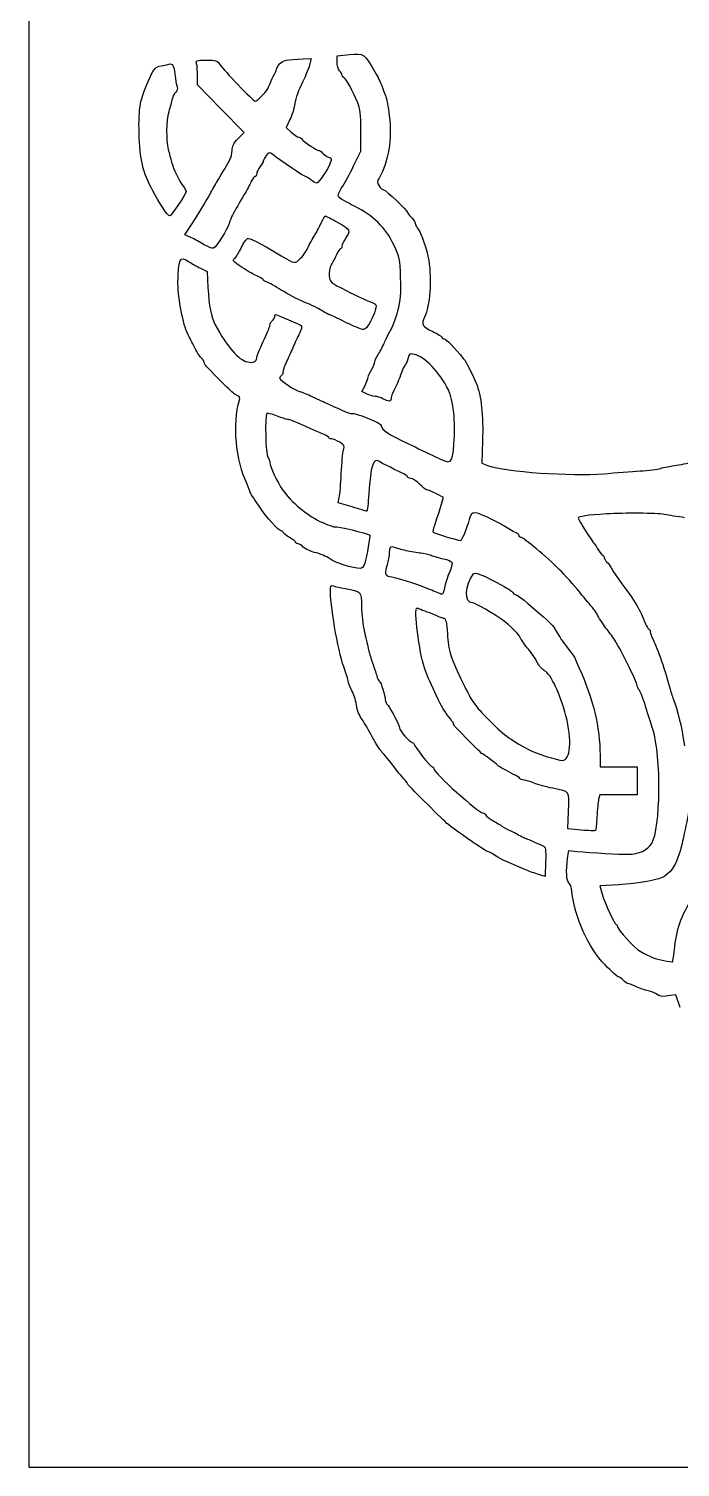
# Model space of a CAD drawing. Header units: millimetres. Extents: x 2 to 526, y -526 to -2.
# Drawn here: x 2.4 to 107.5, y -525.7 to -293.6 of the extents above; entities that cross this region are included whole.
import ezdxf

# ---------------------------------------------------------------- set-up
doc = ezdxf.new("R2010")
doc.units = ezdxf.units.MM
doc.layers.get('0').update_dxf_attribs({"linetype": 'CONTINUOUS'})

msp = doc.modelspace()

# ---------------------------------------------------------------- linework, layer by layer
for p, q in [((46.65, -298.5), (47.94, -298.45)), ((47.94, -298.45), (47.76, -299.3)), ((52.12, -298), (54.11, -297.81)), ((52.12, -299.01), (52.12, -298)), ((29.63, -302.71), (29.63, -301.31)), ((33.39, -306.55), (29.63, -302.71)), ((37.15, -310.38), (33.39, -306.55)), ((44.53, -308.29), (43.92, -309.56)), ((36.17, -311.36), (37.15, -310.38)), ((43.92, -309.56), (44.77, -310.36)), ((55.96, -313.4), (55.96, -310.09)), ((54.8, -315.78), (55.96, -313.4)), ((27.54, -326.89), (29.26, -324.25)), ((28.55, -327.34), (27.54, -326.89)), ((30.08, -332.26), (31.17, -332.82)), ((31.17, -332.82), (31.3, -335.41)), ((56.14, -352.16), (56.65, -351.18)), ((56.89, -352.56), (56.14, -352.16)), ((75.59, -360.1), (75.46, -363.75)), ((75.46, -363.75), (76.54, -364.15)), ((52.33, -370.13), (52.49, -369.28)), ((54.56, -370.79), (52.33, -370.13)), ((94.56, -410.82), (94.59, -412.75)), ((94.59, -412.75), (97.55, -412.75)), ((97.55, -412.75), (100.54, -412.75)), ((100.54, -412.75), (100.54, -415)), ((100.54, -415), (100.54, -417.25)), ((94.51, -417.25), (94.32, -417.96)), ((97.53, -417.25), (94.51, -417.25)), ((100.54, -417.25), (97.53, -417.25)), ((89.35, -422.75), (89.48, -419.87)), ((91.52, -422.94), (89.35, -422.75)), ((89.32, -427.46), (89.51, -426.24)), ((89.51, -426.24), (90.86, -426.38)), ((85.78, -428.04), (85.7, -430.42)), ((85.7, -430.42), (84.46, -430.03)), ((97.6, -431.77), (94.54, -431.93)), ((94.54, -431.93), (94.91, -433.26)), ((106.81, -449.53), (105.52, -449.69)), ((107.5, -451.56), (106.81, -449.53))]:
    msp.add_line(p, q)
msp.add_lwpolyline([(2.38, -264.05), (2.38, -525.73), (264.05, -525.73), (525.73, -525.73), (525.73, -264.05), (525.73, -2.38), (264.05, -2.38), (2.38, -2.38)], close=True)
for points in [[(23.73, -299.64), (24.29, -299.53), (24.87, -299.43), (25, -299.38)], [(25, -299.38), (25.61, -299.16), (25.8, -299.51), (25.96, -300.99)], [(29.47, -299.3), (29.32, -298.74), (29.37, -298.71), (31.04, -298.71)], [(29.63, -301.31), (29.63, -300.54), (29.55, -299.64), (29.47, -299.3)], [(31.04, -298.71), (32.62, -298.71), (32.78, -298.77), (33.23, -299.43)], [(42.33, -300.17), (42.36, -300.04), (42.57, -299.64), (42.84, -299.32)], [(42.84, -299.32), (43.31, -298.74), (44.05, -298.58), (46.65, -298.5)], [(47.76, -299.3), (47.65, -299.77), (47.12, -301.1), (46.54, -302.26)], [(52.52, -300.41), (52.31, -300.17), (52.12, -299.56), (52.12, -299.01)], [(54.11, -297.81), (56.52, -297.6), (56.44, -297.55), (58.42, -300.96)], [(20.19, -310.49), (20.06, -306.41), (20.37, -304.83), (21.96, -301.44)], [(21.96, -301.44), (22.67, -299.93), (22.81, -299.8), (23.73, -299.64)], [(25.96, -300.99), (26.04, -301.84), (26.19, -302.76), (26.3, -303)], [(33.23, -299.43), (33.79, -300.3), (38.63, -305.33), (38.89, -305.33)], [(41.14, -302.92), (41.25, -302.58), (41.57, -301.86), (41.83, -301.36)], [(41.83, -301.36), (42.12, -300.86), (42.33, -300.33), (42.33, -300.17)], [(52.92, -301.07), (52.92, -300.91), (52.73, -300.62), (52.52, -300.41)], [(53.26, -301.55), (53.08, -301.44), (52.92, -301.2), (52.92, -301.07)], [(55.48, -305.59), (54.69, -303.69), (53.66, -301.78), (53.26, -301.55)], [(58.42, -300.96), (58.84, -301.68), (59.29, -302.58), (59.4, -302.95)], [(26.09, -303.87), (25.85, -304.11), (25.61, -304.61), (25.51, -305.01)], [(26.3, -303), (26.43, -303.29), (26.35, -303.61), (26.09, -303.87)], [(38.89, -305.33), (39.29, -305.33), (40.96, -303.56), (41.14, -302.92)], [(46.54, -302.26), (45.91, -303.5), (45.4, -304.88), (45.32, -305.7)], [(59.4, -302.95), (59.5, -303.32), (59.74, -303.95), (59.93, -304.4)], [(25.51, -305.01), (25.43, -305.41), (25.19, -306.31), (24.98, -307.02)], [(45.32, -305.7), (45.24, -306.44), (44.87, -307.6), (44.53, -308.29)], [(55.96, -310.09), (55.96, -307.47), (55.85, -306.52), (55.48, -305.59)], [(59.93, -304.4), (60.11, -304.83), (60.4, -306.31), (60.56, -307.66)], [(24.98, -307.02), (24.55, -308.5), (24.5, -311.6), (24.9, -313.13)], [(60.56, -307.66), (61.04, -311.52), (60.46, -314.96), (58.9, -317.74)], [(22.33, -319.7), (20.8, -316.84), (20.32, -314.72), (20.19, -310.49)], [(44.77, -310.36), (45.24, -310.78), (45.77, -311.15), (45.96, -311.15)], [(24.9, -313.13), (25.03, -313.72), (25.27, -314.64), (25.43, -315.17)], [(34.85, -314.75), (35.03, -314.46), (35.19, -313.77), (35.19, -313.27)], [(35.19, -313.27), (35.19, -312.58), (35.43, -312.13), (36.17, -311.36)], [(45.96, -311.15), (46.14, -311.15), (46.38, -311.31), (46.49, -311.49)], [(46.49, -311.49), (46.73, -311.86), (48.84, -313.27), (49.19, -313.27)], [(49.19, -313.27), (49.32, -313.27), (49.58, -313.45), (49.77, -313.69)], [(25.43, -315.17), (25.69, -316.28), (26.59, -318.11), (27.31, -319.06)], [(32.7, -318.43), (33.66, -316.81), (34.5, -315.38), (34.85, -314.75)], [(40.22, -314.99), (40.22, -315.12), (39.98, -315.54), (39.69, -315.91)], [(40.69, -314.11), (40.43, -314.46), (40.22, -314.83), (40.22, -314.99)], [(41.8, -314.01), (41.17, -313.5), (41.17, -313.5), (40.69, -314.11)], [(47.04, -317.5), (46.83, -317.5), (42.94, -314.88), (41.8, -314.01)], [(51.04, -315.28), (50.64, -316.39), (49.16, -318.56), (48.84, -318.56)], [(49.77, -313.69), (49.95, -313.93), (50.38, -314.22), (50.72, -314.35)], [(50.72, -314.35), (51.25, -314.54), (51.28, -314.67), (51.04, -315.28)], [(38.89, -317.5), (38.76, -317.5), (38.47, -317.9), (38.23, -318.35)], [(39.16, -317.02), (39.16, -317.29), (39.05, -317.5), (38.89, -317.5)], [(39.69, -315.91), (39.4, -316.28), (39.16, -316.79), (39.16, -317.02)], [(47.89, -318.03), (47.52, -317.74), (47.15, -317.5), (47.04, -317.5)], [(52.86, -319.33), (53.29, -318.69), (54.13, -317.08), (54.8, -315.78)], [(58.9, -317.74), (58.58, -318.29), (58.58, -318.48), (58.92, -319.01)], [(25.14, -323.85), (24.82, -323.85), (23.47, -321.87), (22.33, -319.7)], [(27.78, -319.88), (27.78, -320.23), (25.35, -323.85), (25.14, -323.85)], [(27.31, -319.06), (27.57, -319.4), (27.78, -319.78), (27.78, -319.88)], [(31.51, -320.54), (31.83, -319.96), (32.36, -319.01), (32.7, -318.43)], [(38.23, -318.35), (38.02, -318.82), (37.54, -319.75), (37.15, -320.41)], [(48.84, -318.56), (48.68, -318.56), (48.26, -318.32), (47.89, -318.03)], [(52.39, -320.81), (52.2, -320.6), (52.39, -320.12), (52.86, -319.33)], [(58.92, -319.01), (59.13, -319.35), (59.48, -319.62), (59.64, -319.62)], [(59.64, -319.62), (59.98, -319.62), (63.5, -322.95), (63.5, -323.29)], [(29.26, -324.25), (30.19, -322.79), (31.22, -321.12), (31.51, -320.54)], [(37.15, -320.41), (36.43, -321.63), (35.72, -322.84), (35.24, -323.74)], [(54.95, -322.29), (53.68, -321.63), (52.52, -320.97), (52.39, -320.81)], [(61.28, -328.51), (59.93, -325.7), (58, -323.82), (54.95, -322.29)], [(35.24, -323.74), (35.08, -324.04), (34.85, -324.62), (34.71, -325.04)], [(48.55, -326.89), (48.92, -326.31), (49.4, -325.38), (49.64, -324.83)], [(49.64, -324.83), (49.87, -324.3), (50.14, -323.85), (50.24, -323.85)], [(50.24, -323.85), (50.32, -323.88), (51.25, -324.33), (52.26, -324.88)], [(52.26, -324.88), (54.27, -325.99), (54.37, -326.26), (53.42, -327.58)], [(63.5, -323.29), (63.5, -323.4), (63.74, -323.72), (64.03, -323.98)], [(64.03, -323.98), (64.32, -324.25), (64.61, -324.7), (64.72, -325.01)], [(34.71, -325.04), (34.4, -326.1), (32.62, -328.88), (32.15, -329.04)], [(47.39, -329.01), (47.68, -328.43), (48.18, -327.47), (48.55, -326.89)], [(64.72, -325.01), (64.8, -325.31), (65.03, -325.75), (65.19, -325.97)], [(65.19, -325.97), (65.75, -326.68), (66.62, -329.22), (66.91, -331.02)], [(30.69, -328.48), (30.06, -328.08), (29.1, -327.58), (28.55, -327.34)], [(32.15, -329.04), (31.96, -329.12), (31.3, -328.85), (30.69, -328.48)], [(35.59, -330.73), (35.82, -330.54), (36.3, -329.75), (36.67, -328.98)], [(36.67, -328.98), (37.02, -328.24), (37.49, -327.55), (37.68, -327.47)], [(37.68, -327.47), (37.99, -327.34), (39.21, -327.98), (43.13, -330.28)], [(46.14, -330.78), (46.57, -330.39), (47.12, -329.59), (47.39, -329.01)], [(52.68, -329.14), (52.55, -329.14), (52.26, -329.59), (52.02, -330.12)], [(52.92, -328.72), (52.92, -328.96), (52.81, -329.14), (52.68, -329.14)], [(53.42, -327.58), (53.15, -327.98), (52.92, -328.48), (52.92, -328.72)], [(62.39, -333.8), (62.28, -330.73), (62.26, -330.52), (61.28, -328.51)], [(26.46, -334.8), (26.46, -330.73), (26.75, -330.15), (28.26, -331.23)], [(28.26, -331.23), (28.65, -331.5), (29.47, -331.97), (30.08, -332.26)], [(36.83, -332.16), (35.37, -331.21), (35.22, -331.02), (35.59, -330.73)], [(43.13, -330.28), (45.38, -331.6), (45.3, -331.58), (46.14, -330.78)], [(51.17, -331.79), (50.96, -332.16), (50.83, -332.93), (50.85, -333.48)], [(52.02, -330.12), (51.75, -330.68), (51.38, -331.42), (51.17, -331.79)], [(66.91, -331.02), (67.44, -334.2), (67.12, -338.38), (66.23, -340.15)], [(39.37, -333.61), (38.89, -333.43), (37.76, -332.77), (36.83, -332.16)], [(40.22, -334.17), (40.22, -334.06), (39.82, -333.8), (39.37, -333.61)], [(40.83, -334.51), (40.48, -334.43), (40.22, -334.27), (40.22, -334.17)], [(50.85, -333.48), (50.93, -334.51), (50.93, -334.51), (53.71, -335.94)], [(61.94, -339.17), (62.39, -337.4), (62.47, -336.44), (62.39, -333.8)], [(28.02, -342.82), (27.31, -341.5), (26.46, -337.11), (26.46, -334.8)], [(31.3, -335.41), (31.46, -338.35), (31.8, -340.17), (32.46, -341.39)], [(43.13, -335.81), (42.17, -335.2), (41.14, -334.62), (40.83, -334.51)], [(46.83, -337.74), (45.75, -337.32), (44.08, -336.44), (43.13, -335.81)], [(53.71, -335.94), (55.25, -336.71), (56.89, -337.48), (57.34, -337.63)], [(49.69, -339.12), (49.19, -338.8), (47.92, -338.19), (46.83, -337.74)], [(58.37, -338.16), (58.58, -338.51), (57.97, -340.23), (57.23, -341.34)], [(57.34, -337.63), (57.81, -337.79), (58.26, -338.03), (58.37, -338.16)], [(41.28, -341.5), (41.28, -341.29), (41.46, -340.97), (41.67, -340.78)], [(41.67, -340.78), (41.88, -340.6), (42.07, -340.28), (42.07, -340.1)], [(42.07, -340.1), (42.07, -339.88), (42.1, -339.73), (42.15, -339.73)], [(42.15, -339.73), (42.36, -339.73), (46.2, -341.39), (46.38, -341.55)], [(50.77, -339.73), (50.64, -339.73), (50.17, -339.46), (49.69, -339.12)], [(52.94, -340.7), (51.86, -340.17), (50.88, -339.73), (50.77, -339.73)], [(55.75, -342), (55.27, -341.84), (54.03, -341.26), (52.94, -340.7)], [(60.77, -342.32), (61.09, -341.79), (61.62, -340.36), (61.94, -339.17)], [(66.23, -340.15), (65.64, -341.29), (65.88, -341.68), (67.57, -342.48)], [(29, -344.81), (28.6, -343.98), (28.15, -343.09), (28.02, -342.82)], [(32.46, -341.39), (34.45, -345.04), (36.2, -347.05), (37.65, -347.4)], [(40.22, -344.12), (40.8, -342.87), (41.28, -341.71), (41.28, -341.5)], [(46.06, -342.79), (45.77, -343.35), (45.3, -344.38), (44.98, -345.1)], [(46.38, -341.55), (46.49, -341.66), (46.33, -342.21), (46.06, -342.79)], [(57.23, -341.34), (56.62, -342.26), (56.57, -342.29), (55.75, -342)], [(59.8, -344.22), (60.01, -343.72), (60.43, -342.85), (60.77, -342.32)], [(67.57, -342.48), (68.39, -342.87), (69.06, -343.3), (69.06, -343.43)], [(69.06, -343.43), (69.06, -343.59), (69.22, -343.69), (69.43, -343.69)], [(30.22, -346.76), (29.92, -346.52), (29.4, -345.65), (29, -344.81)], [(39.16, -346.71), (39.16, -346.52), (39.63, -345.36), (40.22, -344.12)], [(44.98, -345.1), (44.69, -345.78), (44.21, -346.84), (43.92, -347.48)], [(58.82, -346.08), (59.16, -345.57), (59.58, -344.73), (59.8, -344.22)], [(69.43, -343.69), (69.72, -343.69), (71.01, -345.02), (72.55, -346.9)], [(30.69, -347.48), (30.69, -347.35), (30.48, -347.03), (30.22, -346.76)], [(31.09, -348.17), (30.88, -347.93), (30.69, -347.64), (30.69, -347.48)], [(37.65, -347.4), (38.6, -347.61), (39.16, -347.35), (39.16, -346.71)], [(43.92, -347.48), (43.63, -348.11), (43.39, -348.83), (43.39, -349.06)], [(57.68, -348.67), (57.97, -348.19), (58.21, -347.61), (58.21, -347.4)], [(58.21, -347.4), (58.21, -347.16), (58.47, -346.58), (58.82, -346.08)], [(63.1, -347.93), (62.92, -348.14), (62.68, -348.62), (62.57, -348.99)], [(63.61, -346.76), (63.5, -347.19), (63.29, -347.72), (63.1, -347.93)], [(64.58, -346.18), (63.87, -346.02), (63.76, -346.1), (63.61, -346.76)], [(70.09, -351.9), (68.66, -349.04), (66.23, -346.5), (64.58, -346.18)], [(72.55, -346.9), (72.95, -347.37), (73.87, -349.17), (74.56, -350.84)], [(36.01, -352.82), (35.56, -352.69), (34.48, -351.66), (31.09, -348.17)], [(43.13, -349.65), (42.97, -349.73), (42.86, -349.91), (42.86, -350.04)], [(42.86, -350.04), (42.86, -350.31), (45.61, -352.16), (46.06, -352.16)], [(43.39, -349.06), (43.39, -349.3), (43.26, -349.57), (43.13, -349.65)], [(56.65, -351.18), (56.91, -350.65), (57.15, -350.04), (57.15, -349.86)], [(57.15, -349.86), (57.15, -349.67), (57.39, -349.14), (57.68, -348.67)], [(62.57, -348.99), (62.42, -349.57), (61.86, -350.89), (61.07, -352.48)], [(46.06, -352.16), (46.22, -352.16), (47.04, -352.48), (47.86, -352.87)], [(58.26, -352.95), (57.92, -352.95), (57.31, -352.77), (56.89, -352.56)], [(61.07, -352.48), (60.96, -352.74), (60.85, -353.14), (60.85, -353.35)], [(70.99, -360.63), (71.28, -357.13), (70.88, -353.54), (70.09, -351.9)], [(74.56, -350.84), (75.41, -352.82), (75.75, -356.1), (75.59, -360.1)], [(37.6, -367.14), (35.77, -363.22), (35.24, -357.4), (36.38, -353.56)], [(36.38, -353.56), (36.51, -353.14), (36.43, -352.95), (36.01, -352.82)], [(47.86, -352.87), (48.68, -353.25), (49.82, -353.77), (50.4, -354.04)], [(50.4, -354.04), (50.99, -354.3), (52.1, -354.81), (52.89, -355.18)], [(59.53, -353.35), (59.16, -353.14), (58.61, -352.98), (58.26, -352.95)], [(60.85, -353.35), (60.85, -353.85), (60.4, -353.85), (59.53, -353.35)], [(40.8, -355.71), (40.45, -356.08), (40.59, -362.43), (40.96, -362.77)], [(42.36, -356.1), (41.62, -355.79), (40.9, -355.6), (40.8, -355.71)], [(44.13, -356.66), (43.92, -356.66), (43.1, -356.39), (42.36, -356.1)], [(48.02, -358.25), (45.35, -357), (44.53, -356.66), (44.13, -356.66)], [(52.89, -355.18), (53.68, -355.55), (54.42, -355.79), (54.56, -355.71)], [(54.56, -355.71), (54.69, -355.63), (55.8, -355.94), (57.02, -356.45)], [(57.02, -356.45), (58.63, -357.08), (59.27, -357.45), (59.27, -357.77)], [(49.93, -359.07), (49.48, -358.88), (48.6, -358.51), (48.02, -358.25)], [(50.8, -359.62), (50.8, -359.52), (50.4, -359.28), (49.93, -359.07)], [(51.28, -359.83), (51.01, -359.83), (50.8, -359.75), (50.8, -359.62)], [(59.27, -357.77), (59.27, -358.33), (60.46, -359.09), (63.63, -360.6)], [(52.57, -360.36), (52.1, -360.07), (51.51, -359.83), (51.28, -359.83)], [(53.18, -361.61), (53.39, -360.94), (53.34, -360.81), (52.57, -360.36)], [(52.81, -365.39), (52.89, -363.72), (53.05, -362), (53.18, -361.61)], [(63.63, -360.6), (64.96, -361.24), (66.86, -362.16), (67.89, -362.66)], [(67.89, -362.66), (70.64, -364.01), (70.72, -363.96), (70.99, -360.63)], [(40.96, -362.77), (41.12, -362.96), (41.28, -363.35), (41.28, -363.64)], [(41.28, -363.64), (41.28, -364.28), (42.47, -366.82), (43.34, -368.04)], [(58.95, -363.48), (57.97, -362.8), (57.52, -364.2), (57.26, -368.62)], [(60.06, -364.07), (59.69, -363.93), (59.19, -363.67), (58.95, -363.48)], [(61.12, -364.6), (60.91, -364.44), (60.43, -364.23), (60.06, -364.07)], [(76.54, -364.15), (79.3, -365.12), (89.83, -365.87), (95.12, -365.44)], [(104.33, -364.57), (104.78, -364.41), (105.97, -364.2), (106.92, -364.07)], [(106.92, -364.07), (107.87, -363.93), (109.17, -363.64), (109.83, -363.43)], [(52.49, -369.28), (52.6, -368.8), (52.73, -367.06), (52.81, -365.39)], [(62.52, -365.28), (61.97, -365.05), (61.33, -364.73), (61.12, -364.6)], [(63.5, -365.95), (63.5, -365.81), (63.05, -365.52), (62.52, -365.28)], [(64.03, -366.18), (63.74, -366.18), (63.5, -366.08), (63.5, -365.95)], [(65.43, -367.11), (64.93, -366.61), (64.29, -366.18), (64.03, -366.18)], [(95.12, -365.44), (97.02, -365.28), (99.67, -365.07), (101.02, -364.99)], [(101.02, -364.99), (102.37, -364.89), (103.85, -364.7), (104.33, -364.57)], [(38.1, -368.38), (38.1, -368.3), (37.86, -367.74), (37.6, -367.14)], [(39.45, -370.52), (38.71, -369.44), (38.1, -368.49), (38.1, -368.38)], [(43.34, -368.04), (44.79, -370.05), (47.18, -372.03), (49.37, -373.12)], [(57.26, -368.62), (57.15, -370.2), (56.99, -371.48), (56.91, -371.48)], [(66.62, -368.04), (66.46, -368.04), (65.93, -367.61), (65.43, -367.11)], [(68.05, -368.62), (67.44, -368.3), (66.78, -368.04), (66.62, -368.04)], [(69.24, -369.2), (69.22, -369.2), (68.69, -368.94), (68.05, -368.62)], [(43.13, -374.65), (42.68, -374.65), (40.85, -372.61), (39.45, -370.52)], [(56.91, -371.48), (56.83, -371.48), (55.77, -371.16), (54.56, -370.79)], [(67.89, -373.72), (68.34, -372.53), (69.32, -369.25), (69.24, -369.2)], [(49.37, -373.12), (50.59, -373.7), (51.7, -374.09), (51.83, -373.99)], [(73.26, -373.46), (73, -374.44), (72.2, -376.24), (72.05, -376.24)], [(75.99, -372.27), (73.95, -371.4), (73.79, -371.48), (73.26, -373.46)], [(79.16, -373.91), (78.4, -373.43), (76.97, -372.69), (75.99, -372.27)], [(95.65, -371.92), (92.52, -372.11), (91.02, -372.32), (91.02, -372.59)], [(91.02, -372.59), (91.02, -372.85), (93.32, -376.45), (93.69, -376.77)], [(104.91, -372), (103.64, -371.79), (98.48, -371.74), (95.65, -371.92)], [(108.21, -372.53), (107.13, -372.37), (105.65, -372.14), (104.91, -372)], [(43.39, -374.86), (43.39, -374.76), (43.26, -374.65), (43.13, -374.65)], [(44.45, -375.71), (43.87, -375.36), (43.39, -374.97), (43.39, -374.86)], [(45.51, -376.56), (45.51, -376.45), (45.03, -376.08), (44.45, -375.71)], [(51.83, -373.99), (52.07, -373.86), (56.96, -375.05), (57.39, -375.34)], [(57.39, -375.34), (57.52, -375.44), (56.91, -378.83), (56.59, -379.86)], [(67.68, -374.94), (67.6, -374.86), (67.68, -374.31), (67.89, -373.72)], [(72.05, -376.24), (71.73, -376.24), (67.81, -375.1), (67.68, -374.94)], [(81.04, -374.99), (80.78, -374.89), (79.93, -374.41), (79.16, -373.91)], [(81.49, -375.44), (81.49, -375.29), (81.28, -375.07), (81.04, -374.99)], [(81.78, -375.71), (81.62, -375.71), (81.49, -375.58), (81.49, -375.44)], [(87.97, -380.87), (86.02, -378.91), (82.18, -375.71), (81.78, -375.71)], [(45.85, -376.77), (45.67, -376.77), (45.51, -376.69), (45.51, -376.56)], [(46.67, -377.27), (46.43, -377), (46.06, -376.77), (45.85, -376.77)], [(48.82, -378.22), (47.89, -377.98), (46.94, -377.56), (46.67, -377.27)], [(51.09, -379.23), (50.77, -378.94), (49.74, -378.49), (48.82, -378.22)], [(60.25, -380.1), (60.43, -379.54), (60.59, -378.7), (60.59, -378.22)], [(60.59, -378.22), (60.59, -377.22), (60.77, -376.98), (61.36, -377.27)], [(61.36, -377.27), (61.6, -377.4), (62.44, -377.64), (63.24, -377.8)], [(63.24, -377.8), (64.03, -377.98), (65.11, -378.14), (65.62, -378.2)], [(65.62, -378.2), (66.12, -378.25), (66.89, -378.43), (67.31, -378.59)], [(93.69, -376.77), (93.77, -376.85), (94.06, -377.3), (94.32, -377.75)], [(94.32, -377.75), (94.62, -378.22), (94.93, -378.62), (95.04, -378.62)], [(55.85, -380.74), (54.82, -380.74), (51.62, -379.73), (51.09, -379.23)], [(56.59, -379.86), (56.41, -380.42), (56.14, -380.74), (55.85, -380.74)], [(60.59, -382.06), (59.93, -382.06), (59.82, -381.37), (60.25, -380.1)], [(67.31, -378.59), (67.73, -378.75), (68.61, -379.02), (69.29, -379.17)], [(69.29, -379.17), (69.96, -379.31), (70.56, -379.57), (70.67, -379.73)], [(70.67, -379.73), (70.78, -379.89), (70.56, -380.63), (70.25, -381.37)], [(95.04, -378.62), (95.14, -378.62), (95.25, -378.78), (95.25, -378.99)], [(95.25, -378.99), (95.25, -379.17), (95.44, -379.52), (95.67, -379.7)], [(95.67, -379.7), (95.91, -379.89), (96.2, -380.29), (96.33, -380.6)], [(96.33, -380.6), (96.47, -380.89), (97.02, -381.74), (97.58, -382.48)], [(67.07, -384.1), (65.11, -383.28), (61.25, -382.06), (60.59, -382.06)], [(70.25, -381.37), (69.9, -382.11), (69.56, -383.22), (69.45, -383.86)], [(74, -386.29), (72.65, -386.29), (72.73, -383.38), (74.14, -381.61)], [(74.14, -381.61), (74.4, -381.29), (75.38, -381.64), (77.79, -382.93)], [(77.79, -382.93), (79.9, -384.07), (80.3, -384.31), (80.51, -384.62)], [(91.28, -384.57), (90.36, -383.41), (88.87, -381.74), (87.97, -380.87)], [(97.58, -382.48), (100.52, -386.53), (100.83, -387.06), (101.89, -389.65)], [(51.06, -384.47), (51.06, -383.49), (51.12, -383.35), (51.54, -383.51)], [(53.37, -397.06), (52.47, -394.97), (51.12, -387.46), (51.06, -384.47)], [(51.54, -383.51), (51.78, -383.62), (52.65, -383.8), (53.45, -383.96)], [(53.45, -383.96), (56.09, -384.47), (56.01, -384.36), (56.07, -386.87)], [(68.98, -384.89), (68.79, -384.81), (67.95, -384.47), (67.07, -384.1)], [(69.45, -383.86), (69.35, -384.57), (69.16, -384.97), (68.98, -384.89)], [(80.51, -384.62), (80.62, -384.81), (80.86, -384.97), (81.02, -384.97)], [(81.02, -384.97), (81.25, -384.97), (82.71, -386.13), (85.43, -388.54)], [(93.29, -386.95), (93.13, -386.79), (92.23, -385.74), (91.28, -384.57)], [(56.07, -386.87), (56.09, -388.09), (56.3, -389.86), (56.52, -390.79)], [(66.23, -396.74), (65.38, -394.34), (64.48, -387.09), (65.01, -387.09)], [(65.01, -387.09), (65.06, -387.09), (65.96, -387.43), (67.02, -387.85)], [(77.92, -388.41), (76.33, -387.38), (74.32, -386.29), (74, -386.29)], [(94.32, -388.54), (93.93, -387.8), (93.45, -387.09), (93.29, -386.95)], [(67.02, -387.85), (68.05, -388.28), (69.11, -388.7), (69.35, -388.75)], [(69.35, -388.75), (69.69, -388.86), (69.8, -389.39), (69.93, -391.24)], [(81.68, -391.85), (81.23, -391), (79.56, -389.47), (77.92, -388.41)], [(85.43, -388.54), (86.89, -389.84), (87.02, -389.97), (87.76, -391.27)], [(95.86, -390.79), (95.44, -390.29), (94.75, -389.25), (94.32, -388.54)], [(101.89, -389.65), (102.1, -390.13), (102.34, -390.53), (102.45, -390.53)], [(56.52, -390.79), (56.73, -391.74), (57.02, -392.99), (57.15, -393.59)], [(69.93, -391.24), (70.09, -393.96), (70.46, -395.16), (72.47, -399.26)], [(83, -393.75), (82.52, -393.22), (81.94, -392.35), (81.68, -391.85)], [(87.76, -391.27), (88.13, -391.95), (88.9, -393.06), (89.48, -393.75)], [(97.23, -392.77), (96.92, -392.19), (96.28, -391.32), (95.86, -390.79)], [(102.45, -390.53), (102.58, -390.53), (102.66, -390.71), (102.66, -390.92)], [(102.66, -390.92), (102.66, -391.16), (102.87, -391.72), (103.11, -392.19)], [(103.11, -392.19), (103.82, -393.57), (105.17, -397.4), (105.86, -400.18)], [(57.15, -393.59), (57.28, -394.18), (57.55, -395.13), (57.76, -395.71)], [(84.4, -395.82), (84.11, -395.21), (83.48, -394.28), (83, -393.75)], [(89.48, -393.75), (90.04, -394.44), (90.49, -395.05), (90.49, -395.13)], [(100.54, -399.55), (100.54, -399.18), (98.35, -394.68), (97.23, -392.77)], [(57.76, -395.71), (57.97, -396.27), (58.29, -397.25), (58.47, -397.85)], [(70.11, -404.63), (69.24, -403.65), (67.1, -399.31), (66.23, -396.74)], [(85.62, -397.22), (85.25, -397.03), (84.69, -396.4), (84.4, -395.82)], [(90.49, -395.13), (90.49, -395.21), (90.81, -395.95), (91.2, -396.8)], [(91.2, -396.8), (93.42, -401.69), (94.56, -406.37), (94.56, -410.82)], [(53.9, -398.78), (53.79, -398.28), (53.55, -397.51), (53.37, -397.06)], [(54.53, -400.45), (54.27, -400), (53.98, -399.26), (53.9, -398.78)], [(58.47, -397.85), (58.66, -398.49), (58.9, -398.99), (59, -398.99)], [(59, -398.99), (59.19, -398.99), (59.88, -401.27), (59.9, -401.93)], [(89.06, -404.47), (88.24, -401.21), (86.55, -397.62), (85.62, -397.22)], [(55.25, -402.72), (55.11, -401.9), (54.8, -400.87), (54.53, -400.45)], [(72.47, -399.26), (73.98, -402.35), (74.27, -402.75), (76.62, -405.16)], [(100.91, -400.37), (100.73, -400.13), (100.54, -399.76), (100.54, -399.55)], [(101.97, -403.15), (101.57, -401.88), (101.1, -400.63), (100.91, -400.37)], [(105.86, -400.18), (106.02, -400.74), (106.28, -401.58), (106.47, -402.03)], [(56.17, -405.1), (55.75, -404.55), (55.38, -403.62), (55.25, -402.72)], [(59.9, -401.93), (59.93, -402.17), (60.11, -402.59), (60.35, -402.85)], [(60.35, -402.85), (60.91, -403.49), (62.18, -406), (62.18, -406.45)], [(103.08, -406.66), (102.87, -406), (102.37, -404.44), (101.97, -403.15)], [(106.47, -402.03), (107.02, -403.36), (107.69, -406.08), (108.19, -409.36)], [(57.81, -407.86), (57.28, -406.85), (56.54, -405.61), (56.17, -405.1)], [(70.91, -405.74), (70.91, -405.63), (70.54, -405.13), (70.11, -404.63)], [(71.31, -406.37), (71.09, -406.14), (70.91, -405.87), (70.91, -405.74)], [(76.62, -405.16), (78.82, -407.41), (79.96, -408.28), (83, -409.92)], [(88.5, -411.69), (89.8, -411.69), (90.06, -408.41), (89.06, -404.47)], [(59.37, -410.34), (59.03, -409.97), (58.31, -408.86), (57.81, -407.86)], [(62.18, -406.45), (62.18, -406.88), (63.9, -408.78), (64.27, -408.78)], [(75.57, -410.63), (75.46, -410.63), (73.74, -408.89), (71.31, -406.37)], [(102.9, -425.08), (104.35, -422.67), (104.48, -411.08), (103.08, -406.66)], [(61.36, -412.75), (60.62, -411.8), (59.72, -410.71), (59.37, -410.34)], [(64.27, -408.78), (64.43, -408.78), (64.56, -408.91), (64.56, -409.05)], [(64.56, -409.05), (64.56, -409.42), (67.23, -412.75), (67.52, -412.75)], [(78.05, -412.49), (77.71, -412.14), (75.7, -410.63), (75.57, -410.63)], [(83, -409.92), (84.14, -410.55), (87.71, -411.69), (88.5, -411.69)], [(63.1, -414.89), (62.87, -414.66), (62.07, -413.7), (61.36, -412.75)], [(67.52, -412.75), (67.63, -412.75), (67.73, -412.88), (67.73, -413.01)], [(67.73, -413.01), (67.73, -413.68), (74.93, -420.16), (75.64, -420.16)], [(80.62, -413.94), (79.67, -413.49), (78.26, -412.7), (78.05, -412.49)], [(63.5, -415.48), (63.5, -415.37), (63.31, -415.13), (63.1, -414.89)], [(81.62, -414.6), (81.52, -414.44), (81.07, -414.15), (80.62, -413.94)], [(82.31, -414.87), (82.02, -414.87), (81.7, -414.73), (81.62, -414.6)], [(83.95, -415.37), (83.32, -415.08), (82.58, -414.87), (82.31, -414.87)], [(86.92, -416.19), (85.91, -416), (84.56, -415.63), (83.95, -415.37)], [(69.85, -421.85), (68.47, -420.58), (63.5, -415.61), (63.5, -415.48)], [(89.48, -419.87), (89.64, -416.51), (89.77, -416.72), (86.92, -416.19)], [(94.32, -417.96), (94.24, -418.36), (94.11, -419.63), (94.06, -420.77)], [(109.01, -418.47), (109.01, -419.58), (108, -424.6), (107.34, -426.75)], [(73.98, -424.84), (73.05, -424.23), (70.25, -422.2), (69.85, -421.85)], [(75.64, -420.16), (75.78, -420.16), (76.01, -420.32), (76.12, -420.53)], [(76.12, -420.53), (76.23, -420.71), (76.7, -421.08), (77.13, -421.32)], [(77.13, -421.32), (77.58, -421.56), (78.29, -421.98), (78.71, -422.28)], [(78.71, -422.28), (79.16, -422.57), (79.8, -422.91), (80.17, -423.07)], [(94.06, -420.77), (94.01, -421.93), (93.9, -422.94), (93.82, -422.99)], [(80.17, -423.07), (80.54, -423.2), (81.02, -423.47), (81.23, -423.6)], [(81.23, -423.6), (81.44, -423.76), (81.92, -423.99), (82.29, -424.15)], [(82.29, -424.15), (82.66, -424.29), (83.42, -424.63), (84.01, -424.89)], [(93.82, -422.99), (93.74, -423.07), (92.71, -423.04), (91.52, -422.94)], [(75.49, -425.85), (74.93, -425.48), (74.27, -425.03), (73.98, -424.84)], [(76.7, -426.51), (76.6, -426.51), (76.04, -426.22), (75.49, -425.85)], [(77.55, -426.98), (77.21, -426.72), (76.84, -426.51), (76.7, -426.51)], [(82.42, -429.29), (79.06, -427.86), (78.11, -427.41), (77.55, -426.98)], [(84.01, -424.89), (84.59, -425.16), (85.25, -425.45), (85.46, -425.5)], [(85.46, -425.5), (85.78, -425.61), (85.83, -426.09), (85.78, -428.04)], [(90.86, -426.38), (93.19, -426.59), (97.71, -426.85), (99.11, -426.83)], [(99.11, -426.83), (100.83, -426.83), (102.24, -426.16), (102.9, -425.08)], [(107.34, -426.75), (106.81, -428.52), (106.23, -429.42), (104.99, -430.37)], [(84.46, -430.03), (83.77, -429.82), (82.87, -429.47), (82.42, -429.29)], [(89.54, -431.46), (89.14, -431.22), (89.06, -429.55), (89.32, -427.46)], [(90.01, -432.86), (89.96, -432.2), (89.75, -431.56), (89.54, -431.46)], [(104.99, -430.37), (104.27, -430.93), (100.7, -431.59), (97.6, -431.77)], [(95.38, -444.69), (92.63, -441.85), (90.46, -437.07), (90.01, -432.86)], [(94.91, -433.26), (95.41, -434.9), (96.89, -438.15), (97.16, -438.15)], [(106.63, -441.72), (107, -438.52), (107.82, -436.38), (109.86, -433.23)], [(97.16, -438.15), (97.29, -438.15), (97.37, -438.31), (97.37, -438.47)], [(97.37, -438.47), (97.37, -438.94), (100.17, -442.01), (101.02, -442.49)], [(101.02, -442.49), (102.58, -443.36), (103.53, -443.73), (104.83, -443.97)], [(106.26, -444.16), (106.31, -444.13), (106.47, -443.02), (106.63, -441.72)], [(97.53, -446.62), (97.37, -446.62), (96.39, -445.74), (95.38, -444.69)], [(104.83, -443.97), (105.57, -444.13), (106.23, -444.21), (106.26, -444.16)], [(98.29, -447.15), (98.03, -446.85), (97.68, -446.62), (97.53, -446.62)], [(99.06, -447.68), (98.9, -447.68), (98.56, -447.44), (98.29, -447.15)], [(100.36, -448.18), (99.8, -447.89), (99.25, -447.68), (99.06, -447.68)], [(102.31, -448.87), (101.79, -448.76), (100.89, -448.44), (100.36, -448.18)], [(103.77, -449.45), (103.53, -449.24), (102.87, -448.97), (102.31, -448.87)], [(105.52, -449.69), (104.54, -449.82), (104.11, -449.77), (103.77, -449.45)]]:
    msp.add_open_spline(points, degree=3)

doc.saveas('drawing.dxf')
